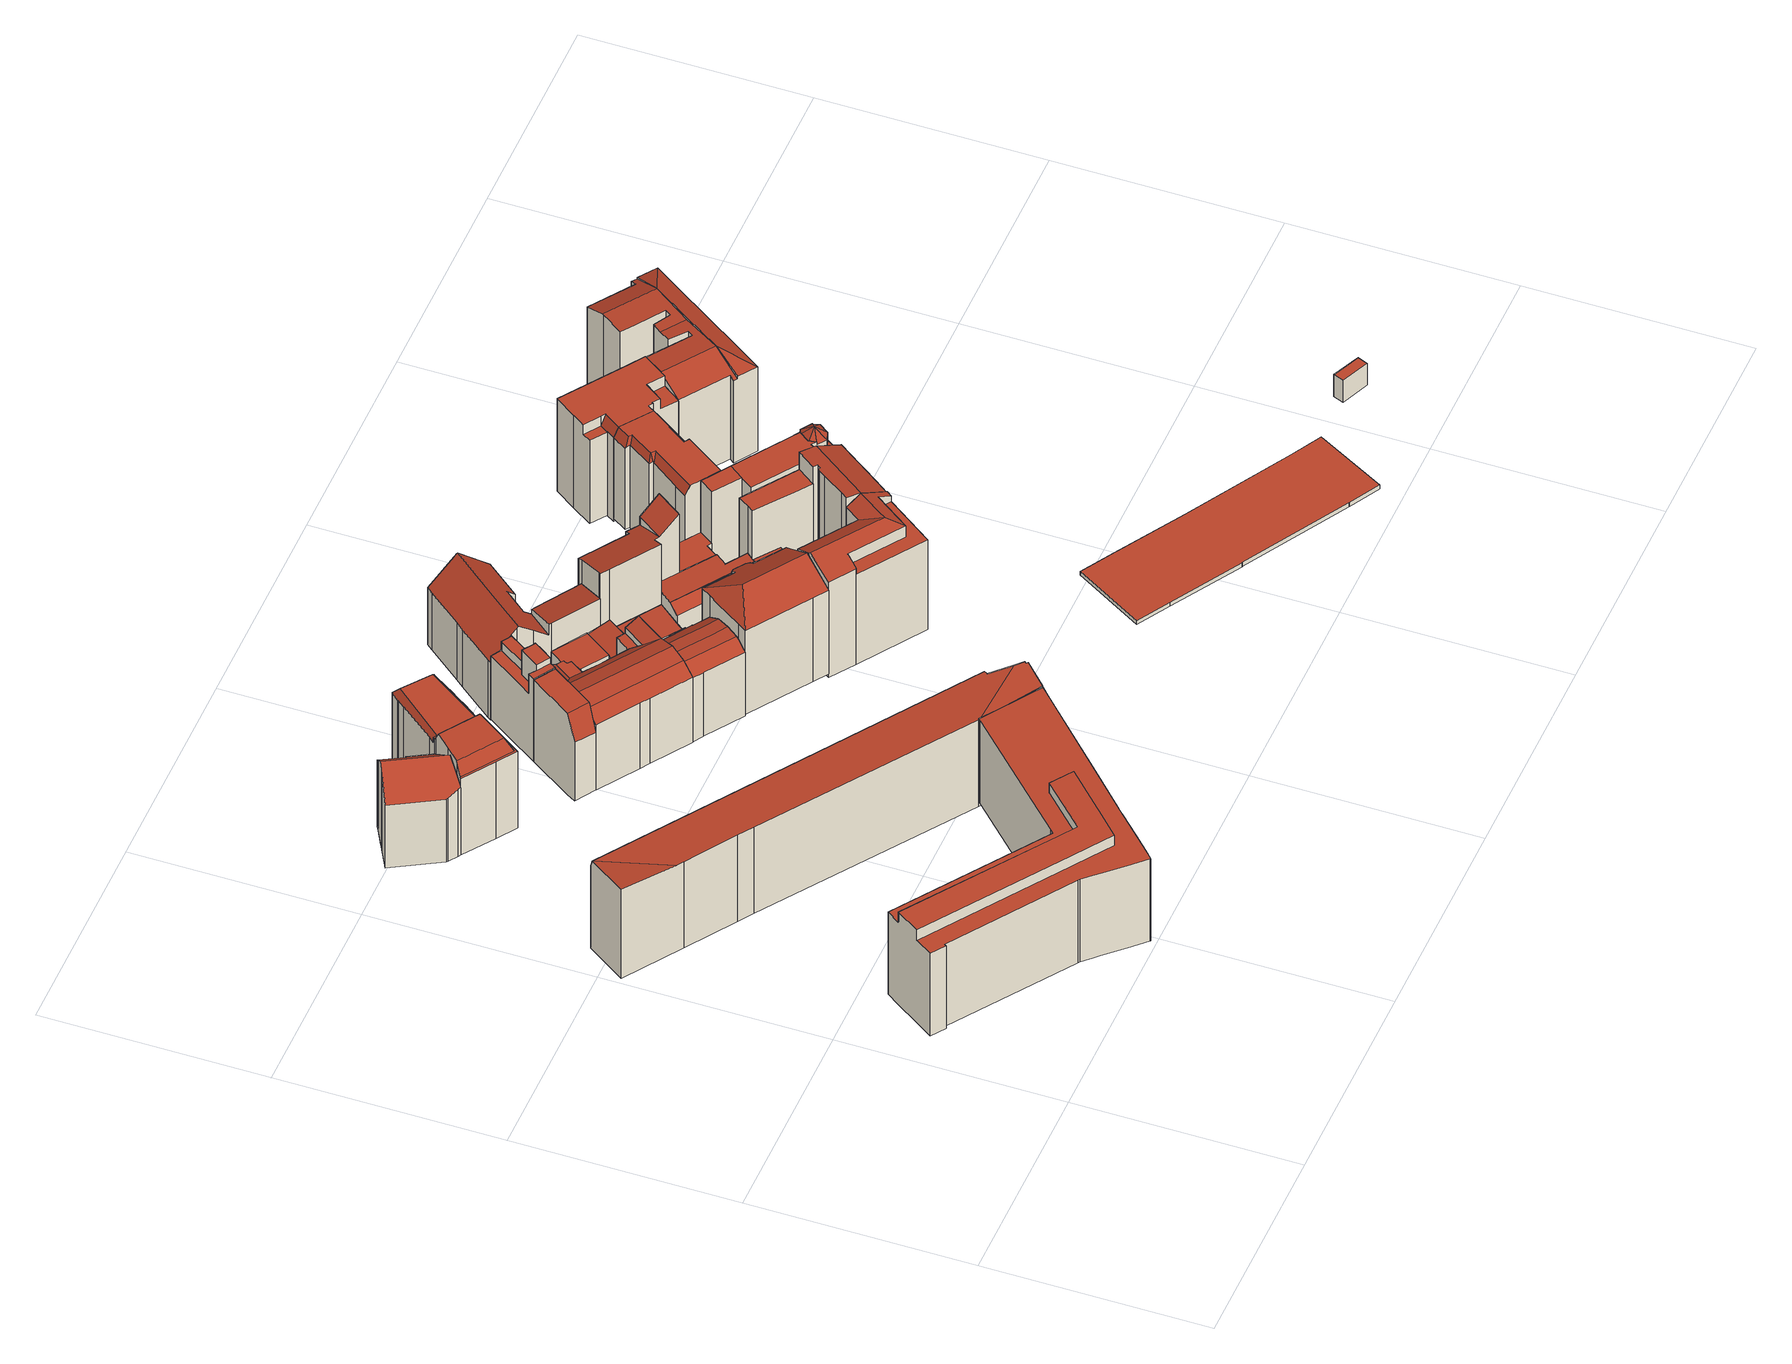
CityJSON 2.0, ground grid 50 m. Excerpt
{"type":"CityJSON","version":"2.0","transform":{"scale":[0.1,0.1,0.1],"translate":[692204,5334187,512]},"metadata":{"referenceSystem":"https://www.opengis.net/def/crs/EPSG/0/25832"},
"CityObjects":{
"building1":{"type":"Building","attributes":{"Gemeindeschluessel":"09162000","HoeheDach":"540.727","HoeheGrund":"515.330","Methode":"2000","NiedrigsteTraufeDesGebaeudes":"537.890","Geometrietyp2DReferenz":"3000","function":"31001_9998","roofType":"1000","measuredHeight":25.4,"storeysAboveGround":6},"geometry":[{"type":"MultiSurface","lod":"2","boundaries":[[[0,1,2,3]],[[4,5,6,7]],[[8,9,10,11]],[[12,13,14,15,16,17,18,19,20,21,22,23]],[[24,25,26,27,28,29]],[[30,31,32,33,34,35]],[[36,37,1,0]],[[26,25,38,39]],[[40,41,42,11,10,43,44,45,37,36]],[[38,46,47,48,49,39]],[[50,51,52,53,17,16,15,14]],[[21,20,54,55,56,22]],[[57,18,17,53]],[[58,59,60,61]],[[3,2,59,58]],[[4,62,63,30,35,64,65,5]],[[48,47,66,67]],[[8,68,69,70,7,6,71,72,73,9]],[[60,74,23,22,56,29,28,75,76,61]],[[31,30,63,62,4,7,70,69,68,8,11,42,41,40,36,0,3,58,61,76,75,28,27,26,39,49,48,67,77,78,32]],[[79,80,33,32,78,77,67,66]],[[81,82,50,14,13,12,23,74]],[[59,2,1,37,45,44,43,10,9,73,72,71,6,5,65,64,35,34,33,80,79,66,47,46,38,25,24,29,56,55,54,83,57,53,52,51,50,82,81,74,60]],[[20,19,18,57,83,54]]],"semantics":{"surfaces":[{"type":"WallSurface"},{"type":"RoofSurface"},{"type":"GroundSurface"}],"values":[0,0,0,1,0,0,0,0,0,0,0,0,0,0,0,0,0,0,0,2,0,0,1,0]}}]},
"building2":{"type":"Building","attributes":{"Gemeindeschluessel":"09162000","HoeheDach":"536.389","HoeheGrund":"513.500","Methode":"1000","NiedrigsteTraufeDesGebaeudes":"530.543","Geometrietyp2DReferenz":"3000","function":"31001_1000","roofType":"3100","measuredHeight":22.89,"storeysAboveGround":6},"geometry":[{"type":"MultiSurface","lod":"2","boundaries":[[[84,85,86,87]],[[88,89,90,91]],[[91,90,92,93]],[[94,95,96,97]],[[93,92,98,99]],[[100,101,85,84]],[[97,96,89,88]],[[102,103,104,105]],[[106,107,105,104,108,109]],[[110,111,101,100]],[[106,109,112,113]],[[114,115,116,117]],[[118,119,95,94,120,121]],[[113,112,122,123]],[[101,111,122,112,109,108,119,118,86,85]],[[102,124,117,116,125,103]],[[124,102,105,107,106,113,123,110,100,84,87,121,120,94,97,88,91,93,99,126,114,117]],[[87,86,118,121]],[[127,115,114,126,99,98]],[[123,122,111,110]],[[108,104,103,125,116,115,127,98,92,90,89,96,95,119]]],"semantics":{"surfaces":[{"type":"WallSurface"},{"type":"RoofSurface"},{"type":"GroundSurface"}],"values":[0,0,0,0,0,0,0,0,0,0,0,0,0,0,1,0,2,0,0,0,1]}}]},
"building3":{"type":"Building","attributes":{"name":"Deutsches Patent- und Markenamt","Gemeindeschluessel":"09162000","HoeheDach":"538.240","HoeheGrund":"513.765","Methode":"2000","NiedrigsteTraufeDesGebaeudes":"535.925","Geometrietyp2DReferenz":"3000","function":"31001_3000","roofType":"1000","measuredHeight":24.48,"storeysAboveGround":7},"geometry":[{"type":"MultiSurface","lod":"2","boundaries":[[[128,129,130]],[[131,132,133,128,130]],[[134,135,136,137]],[[138,139,140,141]],[[142,143,144,145]],[[146,131,130,129,147]],[[148,149,150,151,152]],[[153,154,135,134]],[[155,156,157,136,135,154,147,129]],[[158,138,141,132,131,146,153,134,137,159,160,149,148,142,145,161]],[[145,144,162,161]],[[128,133,140,139,163,164,151,150,155,129]],[[137,136,157,159]],[[141,140,133,132]],[[158,161,162,164,163]],[[159,157,156,160]],[[158,163,139,138]],[[148,152,143,142]],[[146,147,154,153]],[[149,160,156,155,150]],[[162,144,143,152,151,164]]],"semantics":{"surfaces":[{"type":"RoofSurface"},{"type":"WallSurface"},{"type":"GroundSurface"}],"values":[0,1,1,1,1,1,1,1,0,2,1,0,1,1,1,1,1,1,1,1,0]}}]},
"building4":{"type":"Building","attributes":{"Gemeindeschluessel":"09162000","HoeheDach":"537.660","HoeheGrund":"513.480","Methode":"2000","NiedrigsteTraufeDesGebaeudes":"532.760","Geometrietyp2DReferenz":"3000","function":"31001_1000","roofType":"1000","measuredHeight":24.18,"storeysAboveGround":7},"geometry":[{"type":"MultiSurface","lod":"2","boundaries":[[[165,166,167,168,169]],[[170,171,172,173,174]],[[175,176,177,178]],[[179,180,181,182]],[[183,184,185,186,187,188]],[[183,188,189,190]],[[169,168,191,192]],[[193,194,167,166,174,173]],[[190,189,195,113]],[[183,190,113,106,105,102,117,196,197,175,178,171,170,165,169,192,198,199,200,184]],[[178,177,172,171]],[[102,201,202,117]],[[168,167,194]],[[200,203,185,184]],[[199,204,203,200]],[[182,181,205,206,207,208]],[[189,188,187,209,194,193,210,211,202,180,179,212,195]],[[192,191,213,198]],[[210,193,173,172,177,176,214,215,216]],[[106,207,206,105]],[[216,211,210]],[[102,105,206,205,201]],[[196,215,214,197]],[[198,213,204,199]],[[170,174,166,165]],[[179,182,208,212]],[[209,187,186]],[[196,117,202,211,216,215]],[[186,185,203,204,213,191,168,194,209]],[[181,180,202,201,205]],[[106,113,195,212,208,207]],[[197,214,176,175]]],"semantics":{"surfaces":[{"type":"WallSurface"},{"type":"RoofSurface"},{"type":"GroundSurface"}],"values":[0,0,0,1,0,0,0,1,0,2,0,0,0,0,0,1,1,0,1,0,0,0,0,0,0,1,0,0,1,1,0,0]}}]},
"building5":{"type":"Building","attributes":{"Gemeindeschluessel":"09162000","HoeheDach":"536.250","HoeheGrund":"513.810","Methode":"2000","NiedrigsteTraufeDesGebaeudes":"529.716","Geometrietyp2DReferenz":"3000","function":"31001_1000","roofType":"1000","measuredHeight":22.44,"storeysAboveGround":6},"geometry":[{"type":"MultiSurface","lod":"2","boundaries":[[[217,218,219,220,221,222]],[[223,224,218,217]],[[225,223,217,222]],[[226,227,228,229]],[[220,219,227,226]],[[224,230,228,227,219,218]],[[223,225,231,232,230,224]],[[229,228,230,232]],[[232,231,225,222,221,220,226,229]]],"semantics":{"surfaces":[{"type":"WallSurface"},{"type":"RoofSurface"},{"type":"GroundSurface"}],"values":[0,1,0,0,0,1,0,0,2]}}]},
"building6":{"type":"Building","attributes":{"Gemeindeschluessel":"09162000","HoeheDach":"538.050","HoeheGrund":"513.830","Methode":"2000","NiedrigsteTraufeDesGebaeudes":"531.180","Geometrietyp2DReferenz":"3000","function":"31001_1000","roofType":"1000","measuredHeight":24.22,"storeysAboveGround":5},"geometry":[{"type":"MultiSurface","lod":"2","boundaries":[[[233,234,235,236,237,238,239]],[[240,241,242,243,244,245,246]],[[247,248,249,250,251,252]],[[249,248,229,253,233,239,254]],[[255,250,256,257,258]],[[234,233,253,229,226,220,259,260,245,244,243,261,235]],[[249,254,256,250]],[[252,251,262,263,246,245,260,259,220]],[[264,265,238,237,266,267,268,258,257]],[[268,267,241,240]],[[255,258,268,240,246,263,262]],[[229,248,247,226]],[[254,239,238,265,264,257,256]],[[262,251,250,255]],[[266,237,236,269,242,241,267]],[[226,247,252,220]],[[269,236,235,261,243,242]]],"semantics":{"surfaces":[{"type":"WallSurface"},{"type":"RoofSurface"},{"type":"GroundSurface"}],"values":[0,0,1,0,0,2,0,0,0,0,1,0,1,0,1,0,0]}}]},
"building7":{"type":"Building","attributes":{"Gemeindeschluessel":"09162000","HoeheDach":"534.900","HoeheGrund":"513.900","Methode":"2000","NiedrigsteTraufeDesGebaeudes":"531.080","Geometrietyp2DReferenz":"3000","function":"31001_9998","roofType":"3100","measuredHeight":21,"storeysAboveGround":5},"geometry":[{"type":"MultiSurface","lod":"2","boundaries":[[[270,271,272,273,274]],[[275,276,277,278]],[[279,280,281,282]],[[283,284,285,286,281,280]],[[270,287,288,289,290,291,292,293,294,295,296,297,298,299,275,278,300,301,302,271]],[[296,286,285,297]],[[303,304,305,306,307,308,309]],[[302,301,310,311,312,313]],[[287,270,274,314,315]],[[316,317,312,311]],[[299,298,284,283,318]],[[297,285,284,298]],[[316,311,310,319]],[[273,317,320,277,276,318,283,280,279]],[[302,313,272,271]],[[273,272,313,312,317]],[[307,315,314,321,308]],[[319,320,317,316]],[[288,306,305,289]],[[299,318,276,275]],[[290,304,303,291]],[[293,292,309,308,321,322]],[[278,277,320,300]],[[314,274,273,279,322,321]],[[294,293,322,279,282,295]],[[296,295,282,281,286]],[[301,300,320,319,310]],[[289,305,304,290]],[[291,303,309,292]],[[288,287,315,307,306]]],"semantics":{"surfaces":[{"type":"WallSurface"},{"type":"RoofSurface"},{"type":"GroundSurface"}],"values":[0,0,1,1,2,0,1,0,0,0,0,0,1,1,0,1,1,0,0,0,0,0,0,1,0,0,0,0,0,0]}}]},
"building8":{"type":"Building","attributes":{"Gemeindeschluessel":"09162000","HoeheDach":"517.627","HoeheGrund":"514.120","Methode":"1000","NiedrigsteTraufeDesGebaeudes":"517.627","Geometrietyp2DReferenz":"3000","function":"31001_2000","roofType":"1000","measuredHeight":3.51},"geometry":[{"type":"MultiSurface","lod":"2","boundaries":[[[323,324,325,326,327,328]],[[329,323,328,330]],[[331,326,325,332]],[[330,328,327,333]],[[329,334,332,325,324,323]],[[333,327,326,331]],[[334,329,330,333,331,332]]],"semantics":{"surfaces":[{"type":"RoofSurface"},{"type":"WallSurface"},{"type":"GroundSurface"}],"values":[0,1,1,1,1,1,2]}}]},
"building9":{"type":"Building","attributes":{"Gemeindeschluessel":"09162000","HoeheDach":"533.880","HoeheGrund":"514.140","Methode":"2000","NiedrigsteTraufeDesGebaeudes":"529.220","Geometrietyp2DReferenz":"3000","function":"31001_9998","roofType":"3100","measuredHeight":19.74,"storeysAboveGround":5},"geometry":[{"type":"MultiSurface","lod":"2","boundaries":[[[335,336,337,338,339,340,341,342,343,344,345,346]],[[347,348,349,350]],[[335,346,351,352]],[[353,354,355,351,346,345,356,357,358,359,360]],[[361,341,340,362,363,364]],[[365,353,360,366]],[[367,368,369,370]],[[371,372,344,343,373,374,375,376,377]],[[376,375,378,379,380,381]],[[382,383,384,385,350,349]],[[366,360,359,386]],[[387,388,352,351,355,354,353,365]],[[374,373,343,342,341,361,364,389,390,383,382,349,348,378,375]],[[339,338,337,336,335,352,388,387,365,366,386,391,392,381,380,379,347,350,385,384,393,394,395,396,363,362,340]],[[363,396,395,368,367,389,364]],[[394,369,368,395]],[[383,390,370,369,394,393,384]],[[357,356,345,344,372,371,377,358]],[[379,378,348,347]],[[370,390,389,367]],[[359,358,377,376,381,392,391,386]]],"semantics":{"surfaces":[{"type":"WallSurface"},{"type":"RoofSurface"},{"type":"GroundSurface"}],"values":[0,0,0,1,0,0,1,1,0,0,0,0,1,2,0,0,0,1,0,0,0]}}]},
"building10":{"type":"Building","attributes":{"Gemeindeschluessel":"09162000","HoeheDach":"524.674","HoeheGrund":"514.240","Methode":"1000","NiedrigsteTraufeDesGebaeudes":"523.734","Geometrietyp2DReferenz":"3000","function":"31001_9998","roofType":"1000","measuredHeight":10.43,"storeysAboveGround":2},"geometry":[{"type":"MultiSurface","lod":"2","boundaries":[[[397,398,399,400]],[[401,402,403,404,405,406,407]],[[399,398,408,401,407,409]],[[410,411,412,413,414,415]],[[413,416,414]],[[414,416,408,398,397,417,415]],[[418,419,411,410,415,417,397,400,420,406,405,404,421]],[[404,403,422,421]],[[400,399,409,420]],[[411,419,418,423,424,412]],[[402,401,408,416]],[[412,424,423,422,403,402,416,413]],[[420,409,407,406]],[[421,422,423,418]]],"semantics":{"surfaces":[{"type":"WallSurface"},{"type":"RoofSurface"},{"type":"GroundSurface"}],"values":[0,0,1,0,1,0,2,0,0,0,0,1,0,0]}}]},
"building11":{"type":"Building","attributes":{"Gemeindeschluessel":"09162000","HoeheDach":"535.386","HoeheGrund":"513.630","Methode":"2000","NiedrigsteTraufeDesGebaeudes":"528.575","Geometrietyp2DReferenz":"3000","function":"31001_1000","roofType":"3100","measuredHeight":21.76,"storeysAboveGround":4},"geometry":[{"type":"MultiSurface","lod":"2","boundaries":[[[425,426,427,428]],[[429,430,431,432]],[[433,434,435,436,437,438]],[[433,438,439,440]],[[441,442,443,444]],[[445,446,447,448]],[[449,450,451,452]],[[453,454,430,429]],[[455,439,438,437,436,456,427,426]],[[428,427,456,436,435,457,458,459,460]],[[432,431,461,462]],[[463,464,455,426,425,465,466]],[[467,466,465,468,450,449]],[[469,470,471,472]],[[444,443,446,445]],[[440,439,455,464]],[[465,425,428,460,471,470,447,446,443,442,473,474,468]],[[473,442,441,475,476,477]],[[478,479,480,481]],[[482,483,479,478]],[[448,447,470,469]],[[480,484,485,486,487,481]],[[486,485,454,453]],[[483,451,450,468,474,473,477,461,431,430,454,485,484,480,479]],[[445,448,469,472,459,458,457,435,434,433,440,464,463,466,467,449,452,482,478,481,487,486,453,429,432,462,476,475,441,444]],[[452,451,483,482]],[[459,472,471,460]],[[462,461,477,476]]],"semantics":{"surfaces":[{"type":"WallSurface"},{"type":"RoofSurface"},{"type":"GroundSurface"}],"values":[0,0,0,0,0,0,0,0,1,0,0,0,0,0,0,0,1,0,0,0,0,0,0,1,2,0,0,0]}}]},
"building12":{"type":"Building","attributes":{"Gemeindeschluessel":"09162000","HoeheDach":"541.780","HoeheGrund":"514.500","Methode":"2000","NiedrigsteTraufeDesGebaeudes":"536.550","Geometrietyp2DReferenz":"3000","function":"31001_1000","roofType":"3200","measuredHeight":27.28,"storeysAboveGround":5},"geometry":[{"type":"MultiSurface","lod":"2","boundaries":[[[488,489,490,491]],[[492,493,494,495,496,497,498]],[[491,490,499,500]],[[501,495,494,502]],[[503,504,505,506]],[[507,498,497,508,509,510]],[[488,511,512,504,503,513,514,489]],[[515,516,517,518,519,520]],[[518,517,521,522]],[[493,515,520,523,502,494]],[[500,499,507,510]],[[522,521,524,525]],[[497,496,495,501,526,508]],[[512,511,488,491,500,510,509,508,526,501,502,523,520,519,518,522,525,527,528,529,505,504]],[[529,528,527,530,531,532]],[[525,524,530,527]],[[499,490,489,514,492,498,507]],[[529,532,506,505]],[[514,513,503,506,532,531,530,524,521,517,516,515,493,492]]],"semantics":{"surfaces":[{"type":"WallSurface"},{"type":"RoofSurface"},{"type":"GroundSurface"}],"values":[0,1,0,0,0,0,0,0,0,0,0,0,0,2,0,0,1,0,1]}}]},
"building13":{"type":"Building","attributes":{"Gemeindeschluessel":"09162000","HoeheDach":"521.982","HoeheGrund":"514.300","Methode":"1000","NiedrigsteTraufeDesGebaeudes":"520.848","Geometrietyp2DReferenz":"3000","function":"31001_9998","roofType":"1000","measuredHeight":7.68,"storeysAboveGround":2},"geometry":[{"type":"MultiSurface","lod":"2","boundaries":[[[533,534,535,536]],[[537,538,539,540,536,535]],[[541,542,534,533]],[[543,541,533,536,540,539]],[[543,539,538,544]],[[543,544,542,541]],[[542,544,538,537,535,534]]],"semantics":{"surfaces":[{"type":"WallSurface"},{"type":"GroundSurface"},{"type":"RoofSurface"}],"values":[0,0,0,1,0,0,2]}}]},
"building14":{"type":"Building","attributes":{"Gemeindeschluessel":"09162000","HoeheDach":"541.492","HoeheGrund":"514.600","Methode":"2000","NiedrigsteTraufeDesGebaeudes":"535.542","Geometrietyp2DReferenz":"3000","function":"31001_1000","roofType":"2100","measuredHeight":26.89,"storeysAboveGround":4},"geometry":[{"type":"MultiSurface","lod":"2","boundaries":[[[545,546,547,548]],[[549,550,546,545]],[[551,552,553,554]],[[555,556,557,558,551,554,559,560,549,545,548,561,562,563]],[[554,553,564,559]],[[555,565,566,556]],[[567,568,569,563,562,561,570]],[[558,571,552,551]],[[557,556,566,572,571,558]],[[560,573,550,549]],[[563,569,565,555]],[[559,564,573,560]],[[553,552,571,572,567,570,547,546,550,573,564]],[[548,547,570,561]],[[566,565,569,568,572]],[[572,568,567]]],"semantics":{"surfaces":[{"type":"WallSurface"},{"type":"GroundSurface"},{"type":"RoofSurface"}],"values":[0,0,0,1,0,0,0,0,0,0,0,0,2,0,2,0]}}]},
"building15":{"type":"Building","attributes":{"Gemeindeschluessel":"09162000","HoeheDach":"542.480","HoeheGrund":"513.468","Methode":"2000","NiedrigsteTraufeDesGebaeudes":"518.980","Geometrietyp2DReferenz":"3000","function":"31001_9998","roofType":"3100","measuredHeight":29.01,"storeysAboveGround":9},"geometry":[{"type":"MultiSurface","lod":"2","boundaries":[[[574,575,576,577,578,579]],[[580,581,582,583]],[[584,585,586,581,580,587]],[[574,579,588,589]],[[590,591,592,593,594,595,596]],[[597,598,599,600,601]],[[602,603,604,605]],[[583,582,603,602]],[[606,607,608,609]],[[576,587,580,583,602,605,577]],[[610,611,586,585]],[[597,601,588,579,578,604,603]],[[612,594,593,613]],[[614,592,608,607,615]],[[593,592,614,613]],[[584,575,574,589,616,606,609,591,590,610,585]],[[617,597,603,582,581,586,611]],[[606,616,600,599,615,607]],[[584,587,576,575]],[[610,590,596,617,611]],[[612,598,595,594]],[[616,589,588,601,600]],[[609,608,592,591]],[[617,596,595,598,597]],[[599,598,612,613,614,615]],[[605,604,578,577]]],"semantics":{"surfaces":[{"type":"WallSurface"},{"type":"RoofSurface"},{"type":"GroundSurface"}],"values":[0,0,0,0,0,1,0,0,0,1,0,1,1,1,0,2,1,0,0,0,0,0,0,1,0,0]}}]},
"building16":{"type":"Building","attributes":{"Gemeindeschluessel":"09162000","HoeheDach":"525.722","HoeheGrund":"514.790","Methode":"2000","NiedrigsteTraufeDesGebaeudes":"523.156","Geometrietyp2DReferenz":"3000","function":"31001_1000","roofType":"1000","measuredHeight":10.93,"storeysAboveGround":2},"geometry":[{"type":"MultiSurface","lod":"2","boundaries":[[[618,619,620,621,622,623]],[[624,625,626,627]],[[628,629,630,631,632,633,634,624,627,635,636,637]],[[627,626,638,635]],[[639,623,622,640,634,633,632]],[[641,630,629,628,642,620,619]],[[631,630,641,643,639,632]],[[643,641,619,618,623,639]],[[634,640,625,624]],[[637,644,642,628]],[[644,637,636,645]],[[621,620,642,644,645,638,626,625,640,622]],[[635,638,645,636]]],"semantics":{"surfaces":[{"type":"WallSurface"},{"type":"GroundSurface"},{"type":"RoofSurface"}],"values":[0,0,1,0,0,0,0,2,0,0,0,2,0]}}]},
"building17":{"type":"Building","attributes":{"Gemeindeschluessel":"09162000","HoeheDach":"524.785","HoeheGrund":"513.523","Methode":"2000","NiedrigsteTraufeDesGebaeudes":"524.785","Geometrietyp2DReferenz":"3000","function":"31001_9998","roofType":"1000","measuredHeight":11.26,"storeysAboveGround":2},"geometry":[{"type":"MultiSurface","lod":"2","boundaries":[[[646,647,648,591]],[[648,647,649,650,651]],[[609,652,653,646,591]],[[652,650,649,653]],[[609,651,650,652]],[[591,648,651,609]],[[653,649,647,646]]],"semantics":{"surfaces":[{"type":"WallSurface"},{"type":"RoofSurface"},{"type":"GroundSurface"}],"values":[0,1,2,0,0,0,0]}}]},
"building18":{"type":"Building","attributes":{"Gemeindeschluessel":"09162000","HoeheDach":"525.271","HoeheGrund":"515.280","Methode":"1000","NiedrigsteTraufeDesGebaeudes":"525.271","Geometrietyp2DReferenz":"3000","function":"31001_1000","roofType":"1000","measuredHeight":9.99,"storeysAboveGround":2},"geometry":[{"type":"MultiSurface","lod":"2","boundaries":[[[654,655,656,657,658,659,660,661]],[[657,662,663,658]],[[664,656,655,665]],[[658,663,666,659]],[[661,660,667,668]],[[669,665,655,654]],[[664,665,669,668,667,666,663,662]],[[669,654,661,668]],[[660,659,666,667]],[[664,662,657,656]]],"semantics":{"surfaces":[{"type":"RoofSurface"},{"type":"WallSurface"},{"type":"GroundSurface"}],"values":[0,1,1,1,1,1,2,1,1,1]}}]},
"building19":{"type":"Building","attributes":{"Gemeindeschluessel":"09162000","HoeheDach":"538.220","HoeheGrund":"513.030","Methode":"2000","NiedrigsteTraufeDesGebaeudes":"538.220","Geometrietyp2DReferenz":"3000","function":"31001_9998","roofType":"1000","measuredHeight":25.19,"storeysAboveGround":9},"geometry":[{"type":"MultiSurface","lod":"2","boundaries":[[[670,671,672,673,674,675]],[[676,677,678,679,680,681,682,683]],[[684,685,673,672]],[[685,684,686,687]],[[688,678,677,676,683,675,674,673,685,687]],[[683,682,670,675]],[[681,680,679,689,686,684,672,671,670,682]],[[678,688,687,686,689,679]]],"semantics":{"surfaces":[{"type":"WallSurface"},{"type":"GroundSurface"},{"type":"RoofSurface"}],"values":[0,0,0,0,1,0,2,0]}}]},
"building20":{"type":"Building","attributes":{"Gemeindeschluessel":"09162000","HoeheDach":"542.908","HoeheGrund":"512.983","Methode":"2000","NiedrigsteTraufeDesGebaeudes":"539.435","Geometrietyp2DReferenz":"3000","function":"31001_9998","roofType":"2100","measuredHeight":29.93,"storeysAboveGround":9},"geometry":[{"type":"MultiSurface","lod":"2","boundaries":[[[690,691,692,693]],[[694,695,696,697]],[[617,698,699,700,701,702,703,704,705,692,691]],[[698,706,707,708,687,699]],[[709,710,711,712]],[[713,702,701,714]],[[715,716,697,696,611,617,691,690]],[[678,700,699,687]],[[693,692,705,717]],[[717,705,704,718]],[[709,712,694,697,716,715,690,693,717,718,719,713,714,678,687,708,707]],[[712,711,695,694]],[[719,703,702,713]],[[718,704,703,719]],[[707,706,710,709]],[[611,696,695,711,710,706,698,617]],[[714,701,700,678]]],"semantics":{"surfaces":[{"type":"WallSurface"},{"type":"RoofSurface"},{"type":"GroundSurface"}],"values":[0,0,1,0,0,0,0,0,0,0,2,0,0,0,0,1,0]}}]},
"building21":{"type":"Building","attributes":{"Gemeindeschluessel":"09162000","HoeheDach":"540.840","HoeheGrund":"513.686","Methode":"2000","NiedrigsteTraufeDesGebaeudes":"536.700","Geometrietyp2DReferenz":"3000","function":"31001_1000","roofType":"1000","measuredHeight":27.15,"storeysAboveGround":7},"geometry":[{"type":"MultiSurface","lod":"2","boundaries":[[[720,721,722,723,724,725,726,727,728,729]],[[730,731,732,733]],[[734,735,736,737,730]],[[738,739,740,741]],[[729,728,727,742,743,744,745]],[[725,724,734]],[[733,734,730]],[[726,725,734,746]],[[727,726,746,742]],[[747,720,729,745,748,749,750]],[[744,751,748,745]],[[741,740,752,753]],[[754,755,739,738]],[[756,757,734]],[[758,759,760,761,737,736,762,763,764,765,766,767]],[[743,742,746,733,732,751,744]],[[768,750,749,769,755,754]],[[736,735,757,770,771,762]],[[737,761,731,730]],[[753,752,767,766]],[[722,721,720,747,750,768,754,738,741,753,766,765,764,763,762,771,770,772,773,723]],[[773,774,724,723]],[[746,734,733]],[[739,758,767,752,740]],[[724,774,756,734]],[[769,749,748,751,732,731,761,760,759,758,739,755]],[[734,757,735]],[[756,774,773,772,770,757]]],"semantics":{"surfaces":[{"type":"WallSurface"},{"type":"RoofSurface"},{"type":"GroundSurface"}],"values":[0,0,1,0,1,1,1,1,0,0,0,0,0,1,0,0,0,0,0,0,2,0,1,1,1,1,1,0]}}]},
"building22":{"type":"Building","attributes":{"Gemeindeschluessel":"09162000","HoeheDach":"539.600","HoeheGrund":"515.101","Methode":"2000","NiedrigsteTraufeDesGebaeudes":"537.244","Geometrietyp2DReferenz":"3000","function":"31001_1000","roofType":"1000","measuredHeight":24.5,"storeysAboveGround":7},"geometry":[{"type":"MultiSurface","lod":"2","boundaries":[[[775,776,777,778,779]],[[780,781,782,783,784]],[[785,786,787,788,779,778,789,790,791,792,793]],[[785,793,783,782,794]],[[795,780,784,796,797]],[[796,792,798,797]],[[799,800,801,802]],[[803,804,791,790,805]],[[806,807,776,775,808]],[[809,795,797,798,804,803]],[[793,792,796,784,783]],[[805,790,789,801,800]],[[799,809,803,805,800]],[[810,806,808,811,812]],[[788,811,808,775,779]],[[813,802,801,789,778,777]],[[786,814,815,816,787]],[[816,812,811,788,787]],[[806,810,815,814,817,781,780,795,809,799,802,813,807]],[[782,781,817,794]],[[810,812,816,815]],[[792,791,804,798]],[[813,777,776,807]],[[817,814,786,785,794]]],"semantics":{"surfaces":[{"type":"RoofSurface"},{"type":"WallSurface"},{"type":"GroundSurface"}],"values":[0,1,0,0,1,0,1,0,1,1,0,0,1,1,0,1,1,0,2,1,1,0,1,1]}}]},
"building23":{"type":"Building","attributes":{"Gemeindeschluessel":"09162000","HoeheDach":"516.120","HoeheGrund":"511.544","Methode":"2000","NiedrigsteTraufeDesGebaeudes":"516.020","Geometrietyp2DReferenz":"3000","function":"53001_1800","roofType":"1000","measuredHeight":4.58},"geometry":[{"type":"MultiSurface","lod":"2","boundaries":[[[818,819,820,821]],[[822,823,824,825]],[[826,827,828,829]],[[830,831,832,833]],[[825,824,833,832]],[[830,833,824,823,820,819,828,827,834,835,836,837]],[[838,836,835,839]],[[840,837,836,838]],[[839,835,834,841]],[[821,820,823,822]],[[829,828,819,818]],[[832,831,840,838,839,841,826,829,818,821,822,825]],[[831,830,837,840]],[[841,834,827,826]]],"semantics":{"surfaces":[{"type":"WallSurface"},{"type":"RoofSurface"},{"type":"GroundSurface"}],"values":[0,0,0,0,0,1,0,0,0,0,0,2,0,0]}}]},
"building24":{"type":"Building","attributes":{"Gemeindeschluessel":"09162000","HoeheDach":"517.285","HoeheGrund":"514.900","Methode":"1000","NiedrigsteTraufeDesGebaeudes":"517.285","Geometrietyp2DReferenz":"3000","function":"31001_2000","roofType":"1000","measuredHeight":2.38},"geometry":[{"type":"MultiSurface","lod":"2","boundaries":[[[842,843,844,845]],[[846,847,848,849]],[[850,851,852,853]],[[845,844,847,846]],[[853,852,843,842]],[[853,842,845,846,849,850]],[[849,848,851,850]],[[851,848,847,844,843,852]]],"semantics":{"surfaces":[{"type":"WallSurface"},{"type":"GroundSurface"},{"type":"RoofSurface"}],"values":[0,0,0,0,0,1,0,2]}}]},
"building25":{"type":"Building","attributes":{"Gemeindeschluessel":"09162000","HoeheDach":"539.600","HoeheGrund":"514.239","Methode":"2000","NiedrigsteTraufeDesGebaeudes":"536.780","Geometrietyp2DReferenz":"3000","function":"31001_1000","roofType":"1000","measuredHeight":25.36,"storeysAboveGround":7},"geometry":[{"type":"MultiSurface","lod":"2","boundaries":[[[854,855,856,857,858]],[[859,860,861,862]],[[863,864,862,861]],[[865,866,867,868]],[[856,869,870,857]],[[871,872,873,874,875,876]],[[877,878,879,868,867,880]],[[857,870,881,858]],[[872,882,854,858,881,873]],[[883,855,854,882]],[[878,884,885,886,879]],[[859,862,864,880,867,866,887,789,778,888,874,873,881,870,869,889]],[[886,865,868,879]],[[890,801,885,884]],[[877,880,864,863]],[[876,875,888,778]],[[887,866,865]],[[890,871,876,778,789,801]],[[875,874,888]],[[891,883,882,872,871,890,884,878,877,863,861,860]],[[883,891,889,869,856,855]],[[889,891,860,859]],[[789,887,865,886,885,801]]],"semantics":{"surfaces":[{"type":"RoofSurface"},{"type":"WallSurface"},{"type":"GroundSurface"}],"values":[0,1,1,1,1,1,1,1,1,1,1,0,0,1,1,0,1,1,1,2,1,1,0]}}]},
"building26":{"type":"Building","attributes":{"Gemeindeschluessel":"09162000","HoeheDach":"517.434","HoeheGrund":"514.390","Methode":"9999","NiedrigsteTraufeDesGebaeudes":"514.500","Geometrietyp2DReferenz":"3000","function":"31001_2000","roofType":"1000","measuredHeight":3.04},"geometry":[{"type":"MultiSurface","lod":"2","boundaries":[[[892,893,894,895,896,897]],[[897,896,898,899]],[[900,901,902,903]],[[899,898,904,905]],[[892,897,899,905,906,900,903]],[[895,894,907,908]],[[903,902,893,892]],[[906,909,910,911,901,900]],[[905,904,909,906]],[[908,910,909,904,898,896,895]],[[901,911,907,894,893,902]],[[908,907,911,910]]],"semantics":{"surfaces":[{"type":"WallSurface"},{"type":"GroundSurface"},{"type":"RoofSurface"}],"values":[0,0,0,0,1,0,0,0,0,2,2,0]}}]},
"building27":{"type":"Building","attributes":{"Gemeindeschluessel":"09162000","HoeheDach":"539.738","HoeheGrund":"514.000","Methode":"2000","NiedrigsteTraufeDesGebaeudes":"536.482","Geometrietyp2DReferenz":"3000","function":"31001_1000","roofType":"3100","measuredHeight":25.74,"storeysAboveGround":7},"geometry":[{"type":"MultiSurface","lod":"2","boundaries":[[[912,913,914,915]],[[916,917,918,919,920,921,922]],[[923,924,925,926]],[[927,928,916,929,930,931,932]],[[933,934,935,936]],[[920,937,938,914,913,939]],[[921,920,940,922]],[[932,931,934,933]],[[941,942,943,944]],[[945,946,947,948]],[[949,950,951,952]],[[953,954,946,945]],[[930,929,922]],[[943,939,913,912,955,944]],[[952,951,956,957]],[[934,931,930,922,958,959,935]],[[928,960,961,962,919,918,917,916]],[[919,963,920]],[[964,957,956,965,942,941]],[[915,914,938,966]],[[948,947,924,923]],[[965,956,951,950,967,940,920,939,943,942]],[[961,960,928,927,932,933,936,968,969,953,945,948,923,926,970,949,952,957,964,941,944,955,912,915,966,971,962]],[[920,963,937]],[[935,959,958,954,953,969,968,936]],[[925,967,950,949,970,926]],[[916,922,929]],[[937,963,919,962,971,966,938]],[[922,940,967,925,924,947,946,954,958]]],"semantics":{"surfaces":[{"type":"WallSurface"},{"type":"RoofSurface"},{"type":"GroundSurface"}],"values":[0,1,0,0,0,1,0,0,0,0,0,0,0,0,0,1,0,1,0,0,0,1,2,0,0,0,1,0,1]}}]},
"building28":{"type":"Building","attributes":{"Gemeindeschluessel":"09162000","HoeheDach":"522.001","HoeheGrund":"516.001","Methode":"3220","NiedrigsteTraufeDesGebaeudes":"522.001","Geometrietyp2DReferenz":"3000","function":"31001_2000","roofType":"9999","measuredHeight":6},"geometry":[{"type":"MultiSurface","lod":"2","boundaries":[[[972,973,974,975]],[[973,976,977,974]],[[976,978,979,977]],[[978,972,975,979]],[[976,973,972,978]],[[979,975,974,977]]],"semantics":{"surfaces":[{"type":"WallSurface"},{"type":"RoofSurface"},{"type":"GroundSurface"}],"values":[0,0,0,0,1,2]}}]}
},
"vertices":[
[358,118,33],[358,118,259],[93,299,259],[93,299,33],[579,116,33],[579,116,259],[575,112,259],[575,112,33],[468,5,33],[468,5,259],[467,6,259],[467,6,33],[392,144,287],[429,119,287],[477,86,287],[522,130,287],[549,157,287],[619,227,287],[571,260,287],[501,190,287],[474,163,287],[437,188,287],[119,407,287],[84,355,287],[464,215,259],[467,213,259],[467,213,33],[464,215,33],[140,437,33],[140,437,259],[824,356,33],[849,380,33],[849,381,33],[849,381,259],[849,380,259],[824,356,259],[362,115,33],[362,115,259],[473,220,259],[473,220,33],[382,94,33],[393,83,33],[432,42,33],[432,42,259],[393,83,259],[382,94,259],[536,283,259],[714,462,259],[714,462,33],[536,283,33],[477,86,259],[522,130,259],[549,157,259],[619,227,259],[474,163,259],[437,188,259],[119,407,259],[571,260,259],[90,294,33],[90,294,259],[58,316,259],[58,316,33],[592,128,33],[662,197,33],[662,197,259],[592,128,259],[720,467,259],[720,467,33],[486,23,33],[520,56,33],[564,101,33],[564,101,259],[520,56,259],[486,23,259],[84,355,259],[119,407,33],[84,355,33],[756,442,33],[805,410,33],[756,442,259],[805,410,259],[392,144,259],[429,119,259],[501,190,259],
[137,1503,15],[137,1503,187],[178,1525,227],[178,1525,15],[259,1529,15],[259,1529,198],[270,1508,198],[270,1508,15],[280,1514,189],[280,1514,15],[232,1554,15],[232,1554,209],[242,1560,198],[242,1560,15],[295,1487,189],[295,1487,15],[196,1396,15],[196,1396,187],[307,1461,15],[307,1461,190],[267,1419,237],[267,1419,15],[240,1391,15],[262,1413,15],[262,1413,244],[240,1391,219],[199,1394,15],[199,1394,188],[225,1376,201],[225,1376,15],[309,1467,15],[309,1467,186],[311,1465,185],[311,1465,15],[191,1532,240],[196,1535,244],[196,1535,15],[191,1532,15],[220,1380,198],[220,1380,15],[310,1464,15],[310,1464,186],[308,1469,15],[308,1469,186],
[118,877,255],[63,1035,262],[7,952,262],[7,952,18],[132,868,18],[132,868,255],[300,884,18],[300,884,239],[333,861,240],[333,861,18],[274,773,18],[274,773,255],[242,795,255],[242,795,18],[899,436,18],[899,436,262],[902,432,262],[902,432,18],[67,1040,18],[67,1040,243],[902,439,18],[843,496,18],[843,496,262],[886,455,261],[902,439,262],[152,982,18],[152,982,244],[847,504,262],[850,509,244],[468,768,245],[720,467,18],[468,768,18],[850,509,18],[849,381,18],[849,381,262],[720,467,255],[721,466,255],
[460,1568,15],[460,1568,209],[500,1538,209],[500,1538,208],[500,1538,15],[452,1574,15],[421,1597,15],[421,1597,208],[422,1597,209],[452,1574,209],[406,1578,15],[406,1578,208],[406,1579,208],[406,1579,15],[337,1306,225],[403,1402,225],[380,1395,257],[333,1326,257],[338,1299,15],[418,1417,15],[418,1417,208],[410,1405,208],[410,1405,225],[338,1299,225],[295,1328,225],[295,1328,15],[475,1501,209],[475,1501,15],[423,1581,225],[483,1535,225],[225,1376,225],[328,1483,15],[391,1561,15],[468,1490,15],[452,1468,15],[441,1451,15],[307,1461,234],[311,1465,225],[441,1451,209],[452,1468,209],[298,1451,257],[267,1419,257],[240,1391,257],[239,1390,257],[400,1413,225],[324,1464,225],[316,1470,225],[229,1379,225],[468,1490,209],[391,1561,209],[328,1483,212],[316,1470,210],
[447,1220,179],[459,1239,242],[524,1336,242],[524,1336,18],[459,1239,18],[447,1220,18],[491,1192,177],[503,1210,242],[491,1192,18],[546,1322,18],[546,1322,242],[569,1308,242],[569,1308,18],[530,1250,242],[503,1210,18],[530,1250,18],
[594,1345,18],[606,1364,18],[651,1431,18],[651,1431,216],[606,1364,216],[606,1364,260],[594,1345,260],[629,1445,192],[629,1445,216],[630,1444,216],[630,1444,18],[629,1445,18],[606,1459,18],[606,1459,192],[546,1322,245],[569,1308,245],[577,1321,245],[549,1339,245],[533,1350,245],[524,1336,245],[577,1321,18],[577,1321,260],[549,1339,192],[549,1339,260],[578,1382,260],[578,1382,192],[533,1350,18],[562,1393,18],[645,1434,18],[533,1350,192],[562,1393,192],[584,1378,260],[601,1367,260],[601,1367,216],[584,1378,216],[584,1378,192],[645,1434,216],
[741,1141,19],[756,1164,19],[756,1164,219],[748,1151,219],[741,1141,222],[657,1246,19],[657,1246,198],[676,1234,198],[676,1234,19],[551,1282,219],[597,1288,198],[623,1327,198],[594,1345,219],[622,1271,198],[642,1302,198],[634,1308,198],[639,1317,198],[725,1118,19],[701,1083,19],[686,1061,19],[600,1119,19],[580,1132,19],[491,1191,19],[530,1250,19],[569,1308,19],[594,1345,19],[639,1317,19],[634,1308,19],[642,1302,19],[621,1270,19],[718,1207,19],[745,1245,19],[792,1216,19],[580,1132,198],[600,1119,198],[686,1061,198],[701,1083,216],[704,1087,219],[508,1217,219],[491,1191,198],[745,1245,191],[763,1234,191],[763,1234,206],[792,1216,219],[726,1119,229],[725,1118,229],[729,1185,191],[729,1185,206],[621,1270,199],[718,1207,191],[718,1207,198],[530,1249,229],[530,1250,229],
[639,1317,56],[656,1343,56],[695,1402,56],[660,1424,56],[651,1431,56],[594,1345,56],[639,1317,21],[594,1345,21],[660,1424,21],[695,1402,21],[651,1431,21],[656,1343,21],
[807,1011,21],[809,1015,21],[826,1040,21],[843,1066,21],[845,1069,21],[861,1092,21],[861,1092,196],[845,1069,214],[843,1066,216],[826,1040,219],[809,1015,216],[807,1011,213],[756,1164,21],[756,1164,196],[777,1150,196],[777,1150,21],[792,990,196],[792,990,21],[708,1047,196],[709,1046,196],[759,1012,196],[776,1037,216],[726,1071,216],[703,1086,216],[701,1083,213],[686,1061,196],[829,1114,196],[829,1114,21],[827,1116,21],[827,1116,196],[708,1047,21],[686,1061,21],[827,1117,172],[839,1135,172],[807,1157,172],[794,1139,172],[743,1096,219],[793,1062,219],[811,1087,216],[760,1121,216],[738,1136,216],[725,1118,218],[720,1111,219],[741,1141,212],[741,1141,21],[738,1136,21],[725,1118,21],[779,1148,196],[794,1138,196],[794,1138,21],[779,1148,21],[701,1083,21],[709,1046,21],[759,1012,21],[827,1117,195],[794,1139,195],[703,1086,21],[720,1111,21],[794,1139,21],[807,1157,21],[839,1135,21],[827,1117,21],
[761,1268,22],[761,1268,120],[706,1305,120],[706,1305,22],[805,1331,120],[805,1331,117],[831,1313,123],[831,1313,22],[805,1331,22],[731,1378,22],[731,1378,120],[761,1267,120],[699,1333,120],[746,1245,22],[792,1216,22],[792,1216,127],[746,1245,117],[745,1245,117],[745,1245,22],[761,1267,117],[761,1267,22],[811,1243,22],[807,1237,22],[699,1333,22],[850,1300,22],[850,1300,127],[811,1243,127],[807,1237,127],
[727,1381,166],[727,1381,197],[772,1436,178],[772,1436,166],[752,1640,16],[752,1640,172],[763,1653,172],[763,1653,16],[835,1317,16],[876,1369,16],[877,1370,16],[877,1370,178],[876,1369,178],[835,1317,196],[831,1313,197],[831,1313,16],[862,1575,16],[862,1575,182],[876,1564,166],[876,1564,16],[813,1486,16],[813,1486,166],[798,1498,183],[798,1498,16],[660,1424,16],[660,1424,230],[651,1431,220],[651,1431,16],[690,1563,16],[690,1563,172],[731,1378,197],[782,1430,178],[782,1430,16],[772,1436,16],[756,1447,16],[756,1447,184],[811,1615,227],[811,1615,16],[727,1381,16],[731,1378,16],[695,1402,201],[695,1402,16],[664,1422,16],[664,1422,234],[789,1487,16],[789,1487,183],[773,1468,183],[773,1468,16],[817,1610,234],[709,1478,234],[817,1610,16],[816,1611,16],[816,1611,233],[606,1459,16],[606,1459,172],[611,1466,172],[611,1466,16],[630,1444,16],[630,1444,197],[651,1515,172],[674,1544,172],[674,1544,16],[651,1515,16],
[999,935,25],[999,935,295],[960,877,255],[960,877,25],[872,1026,298],[876,1113,255],[875,1113,255],[861,1092,255],[845,1069,255],[807,1011,255],[793,990,255],[929,898,255],[929,898,25],[861,1092,25],[875,1113,25],[1043,999,256],[1043,999,25],[1011,1021,25],[1011,1021,256],[792,990,255],[807,1011,25],[793,990,25],[792,990,25],[1002,939,25],[1034,986,25],[1034,986,265],[1002,939,298],[940,1068,256],[942,1070,255],[947,1078,249],[947,1078,25],[942,1070,25],[940,1068,25],[958,1079,245],[958,1079,25],[876,1113,25],[981,1062,246],[981,1062,25],[845,1069,25],[983,1053,25],[979,1045,25],[978,1044,25],[983,1053,250],[979,1045,255],[978,1044,256],
[811,1243,23],[811,1243,88],[850,1300,100],[850,1300,23],[939,1240,100],[954,1230,100],[954,1230,23],[939,1240,23],[914,1171,23],[914,1171,88],[923,1185,23],[923,1185,91],
[883,1379,26],[883,1379,239],[985,1310,239],[985,1310,26],[877,1370,26],[877,1370,243],[954,1230,26],[954,1230,265],[850,1300,265],[850,1300,26],[1021,1221,26],[1017,1216,26],[979,1243,26],[968,1250,26],[831,1313,26],[835,1317,26],[991,1320,26],[1020,1301,26],[1059,1275,26],[831,1313,265],[1021,1221,295],[1017,1216,295],[1020,1301,235],[1020,1301,258],[1059,1275,295],[991,1320,236],[968,1250,258],[979,1243,258],[835,1317,264],
[1015,840,15],[1158,743,15],[1158,743,261],[1016,840,261],[1016,840,277],[1015,840,277],[1235,850,261],[1235,850,276],[1209,868,291],[1209,868,261],[1234,849,15],[1245,863,15],[1245,863,276],[1234,849,261],[960,877,277],[960,877,15],[1166,919,15],[1100,966,15],[1100,966,102],[1100,966,70],[1165,919,70],[1165,919,284],[1166,919,284],[1145,830,305],[1140,884,284],[1020,966,284],[999,935,302],[997,931,305],[1151,787,261],[1151,787,291],[1035,866,291],[1035,866,261],[1043,999,15],[1043,999,102],[1046,1004,102],[1046,1004,15],[1197,896,15],[1197,896,303],[1140,884,70],[1074,929,70],[1074,929,102],[1020,966,102],[999,935,15],[1194,899,305],
[1061,1119,131],[1105,1090,131],[1105,1090,130],[1061,1119,130],[936,1204,130],[936,1204,131],[968,1250,28],[968,1250,137],[1017,1216,137],[1017,1216,28],[1110,1097,28],[1105,1090,28],[1093,1071,28],[1048,1101,28],[923,1185,28],[936,1204,28],[954,1230,28],[1091,1165,28],[1075,1141,28],[1120,1111,28],[1091,1165,137],[923,1185,112],[954,1230,134],[1093,1071,112],[1110,1097,131],[1048,1101,112],[1120,1111,133],[1075,1141,133],
[1164,1057,15],[1164,1057,128],[1100,966,128],[1110,1097,128],[1093,1071,128],[1046,1004,128],[1093,1071,15],[1110,1097,15],
[1091,1165,133],[1110,1193,133],[1120,1187,133],[1142,1219,133],[1111,1240,133],[1059,1275,133],[1021,1221,133],[1017,1216,133],[1142,1219,33],[1111,1240,33],[1120,1187,33],[1110,1193,33],[1059,1275,33],[1021,1221,33],[1017,1216,33],[1091,1165,33],
[1120,1111,262],[1130,1126,262],[1136,1135,262],[1136,1135,10],[1130,1126,10],[1120,1111,10],[1164,1057,10],[1190,1038,10],[1226,1012,10],[1226,1012,262],[1190,1038,262],[1164,1057,262],[1110,1097,262],[1110,1097,10],[1160,1118,262],[1160,1118,10],[1255,1053,262],[1255,1053,10],[1226,1013,10],[1226,1013,262],
[1166,919,10],[1166,919,309],[1176,933,309],[1176,933,10],[1254,877,10],[1254,877,274],[1244,863,274],[1244,863,10],[1288,1030,305],[1255,1053,309],[1226,1012,309],[1235,1006,308],[1229,998,308],[1224,1001,309],[1220,996,309],[1210,982,309],[1339,996,274],[1339,996,10],[1288,1030,10],[1300,941,10],[1300,941,274],[1289,925,274],[1289,925,10],[1229,998,10],[1235,1006,10],[1194,899,10],[1197,896,10],[1210,982,10],[1220,996,10],[1224,1001,10],
[1339,996,17],[1359,1023,17],[1368,1036,17],[1384,1058,17],[1384,1058,267],[1368,1036,267],[1368,1036,266],[1368,1036,247],[1359,1023,247],[1339,996,247],[1325,1062,266],[1325,1062,275],[1328,1044,275],[1328,1044,266],[1355,1060,288],[1343,1085,267],[1342,1085,267],[1342,1085,266],[1179,1146,17],[1179,1146,275],[1120,1187,275],[1120,1187,17],[1349,1030,247],[1328,1044,247],[1317,1051,247],[1298,1024,247],[1349,1030,266],[1298,1024,17],[1298,1024,275],[1255,1053,275],[1255,1053,17],[1317,1051,275],[1142,1219,275],[1142,1219,17],[1160,1118,17],[1160,1118,275],[1381,1074,267],[1357,1090,267],[1203,1179,275],[1319,1100,275],[1340,1086,275],[1342,1085,275],[1342,1085,17],[1340,1086,17],[1319,1100,17],[1203,1179,17],[1193,1185,17],[1193,1185,275],[1248,1058,17],[1248,1058,275],[1357,1090,17],[1343,1085,17],[1381,1074,17],[1381,1073,17],[1381,1073,267],
[1250,1287,253],[1249,1287,255],[1304,1370,257],[1294,1377,276],[1233,1289,276],[1175,1332,31],[1131,1269,31],[1131,1269,253],[1174,1330,255],[1175,1332,259],[1121,1233,276],[1142,1219,276],[1183,1192,276],[1244,1282,276],[1227,1425,276],[1208,1397,276],[1215,1392,276],[1179,1339,276],[1189,1332,276],[1111,1240,253],[1167,1338,31],[1174,1333,259],[1167,1338,257],[1167,1338,258],[1195,1399,31],[1195,1399,253],[1217,1432,252],[1217,1432,31],[1204,1393,257],[1204,1392,257],[1196,1398,256],[1257,1281,31],[1249,1287,31],[1257,1281,254],[1204,1393,31],[1213,1216,31],[1256,1280,256],[1213,1216,254],[1304,1370,31],[1142,1219,31],[1193,1185,31],[1193,1185,253],[1111,1240,31],
[1769,84,30],[1769,84,41],[1535,220,41],[1535,220,30],[1534,220,30],[1534,220,41],[1378,313,40],[1378,313,30],[1839,45,30],[1839,45,41],[1771,83,41],[1771,83,30],[1397,511,40],[1397,511,30],[1305,356,30],[1305,356,40],[1926,203,41],[1859,240,41],[1625,375,41],[1470,468,40],[1625,375,30],[1859,240,30],[1470,468,30],[1926,203,30],
[1323,1273,29],[1323,1273,53],[1347,1306,53],[1347,1306,29],[1449,1235,29],[1449,1235,53],[1426,1201,53],[1426,1201,29],[1408,1176,29],[1408,1176,53],[1305,1248,53],[1305,1248,29],
[1365,1352,248],[1366,1351,248],[1395,1392,248],[1359,1417,248],[1331,1377,248],[1434,1448,276],[1434,1448,22],[1398,1472,22],[1398,1472,276],[1259,1568,22],[1259,1568,276],[1241,1469,250],[1241,1469,276],[1207,1493,276],[1207,1493,250],[1395,1392,276],[1359,1417,276],[1304,1370,22],[1315,1388,22],[1315,1388,276],[1313,1385,276],[1313,1385,253],[1304,1370,252],[1225,1520,22],[1195,1475,22],[1195,1475,250],[1225,1520,276],[1331,1377,276],[1365,1352,22],[1366,1351,22],[1229,1451,22],[1229,1451,252],[1229,1451,250],[1252,1462,276],[1304,1392,276],[1398,1396,276],[1217,1432,22],[1398,1396,22],
[1422,1507,24],[1422,1507,54],[1436,1526,54],[1436,1526,25],[1449,1545,25],[1449,1545,24],[1483,1520,25],[1483,1520,24],[1434,1448,24],[1434,1448,54],[1398,1472,54],[1398,1472,24],[1513,1499,25],[1513,1499,24],[1463,1427,24],[1476,1498,54],[1476,1498,25],[1463,1427,25],[1439,1444,25],[1439,1444,54],
[1544,1614,20],[1544,1614,256],[1639,1547,256],[1639,1547,20],[1509,1238,252],[1550,1299,252],[1663,1467,252],[1702,1525,252],[1622,1495,277],[1566,1411,277],[1510,1327,277],[1533,1395,20],[1533,1395,273],[1498,1424,273],[1498,1424,20],[1469,1266,20],[1509,1238,20],[1469,1266,252],[1469,1266,245],[1461,1271,245],[1461,1271,20],[1468,1281,20],[1468,1281,250],[1366,1351,250],[1366,1351,20],[1661,1553,249],[1650,1561,249],[1516,1570,277],[1566,1411,271],[1483,1520,20],[1483,1520,274],[1514,1567,277],[1514,1567,20],[1463,1427,20],[1463,1427,274],[1525,1384,274],[1525,1384,20],[1528,1467,20],[1528,1467,273],[1565,1446,273],[1565,1446,20],[1434,1447,20],[1434,1447,274],[1516,1570,20],[1572,1458,274],[1572,1458,20],[1402,1402,277],[1398,1396,274],[1550,1299,20],[1663,1467,20],[1702,1525,20],[1661,1553,252],[1513,1499,20],[1513,1499,274],[1650,1561,20],[1514,1447,271],[1398,1396,20],[1402,1402,20],[1514,1447,20],[1661,1553,20],
[2098,171,100],[2035,198,100],[2035,198,40],[2098,171,40],[2044,221,100],[2044,221,40],[2107,194,100],[2107,194,40]
]}
